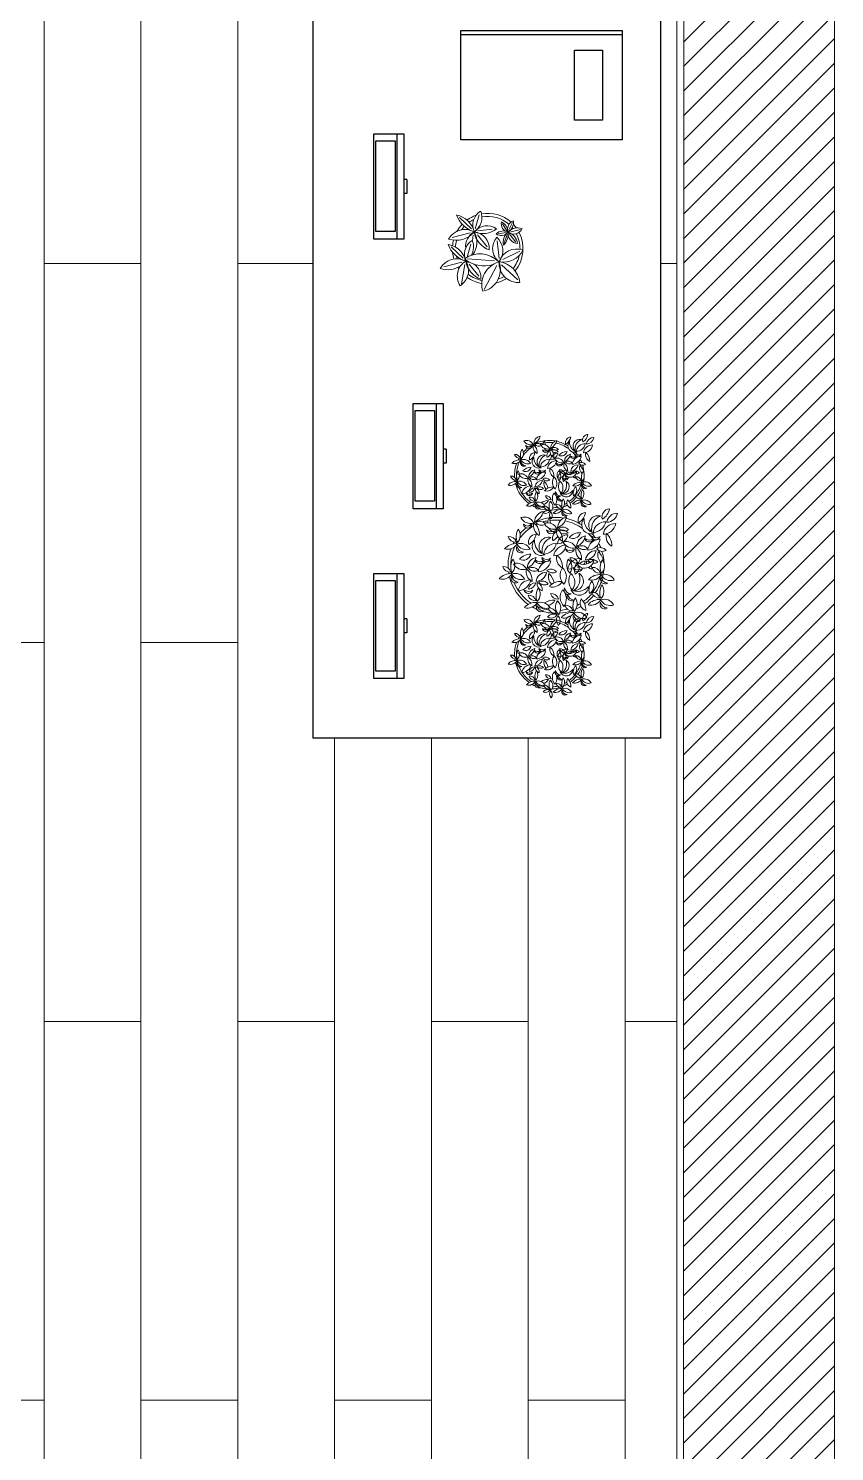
# Model space of a CAD drawing. Header units: centimetres. Extents: x 1723 to 3296, y 1174 to 2216.
# Drawn here: x 1968 to 2082.9, y 1282.7 to 1485.5 of the extents above; entities that cross this region are included whole.
import ezdxf

# ---------------------------------------------------------------- set-up
doc = ezdxf.new("R2010")
doc.units = ezdxf.units.CM
doc.linetypes.add('TRATTOPUNTO2', pattern=[12.7, 6.35, -3.175, 0, -3.175])
doc.layers.get('0').update_dxf_attribs({"lineweight": 18})
for name, color, linetype in [('arredo', 253, 'Continuous'), ('campitura', 9, 'Continuous'), ('DETTAGLI', 80, 'Continuous')]:
    doc.layers.add(name, color=color, linetype=linetype)
doc.layers.add('muro sezione', color=10, linetype='Continuous', lineweight=18)
doc.layers.add('Pavimento', color=60, linetype='Continuous', lineweight=18)

msp = doc.modelspace()

# ---------------------------------------------------------------- hatches: boundary and pattern name
at = {"layer": 'campitura', "linetype": 'TRATTOPUNTO2'}
h = msp.add_hatch(dxfattribs=at)
h.set_pattern_fill('ANSI31', color=256, scale=0.78)
h.paths.add_polyline_path([(1763.27, 1614), (1860.39, 1614), (1860.39, 1623.56), (1752.81, 1623.56), (1722.81, 1623.56), (1722.81, 1614), (1752.81, 1614), (1752.81, 1358.43), (1790.75, 1358.43), (1790.75, 1367.33), (1790.75, 1367.9), (1763.27, 1367.9)])
h.paths.add_polyline_path([(2082.93, 1644.78), (2061.4, 1644.78), (2061.4, 1623.56), (1945.07, 1623.56), (1945.07, 1614), (2061.43, 1614), (2061.4, 1219.76), (1957.86, 1219.76), (1957.86, 1283.38), (1874.96, 1283.42), (1874.97, 1367.9), (1865.5, 1367.87), (1865.5, 1358.43), (1865.5, 1358.43), (1865.46, 1283.43), (1860.46, 1283.43), (1860.46, 1273.91), (1865.45, 1273.91), (1948.4, 1273.91), (1948.4, 1210.3), (2061.4, 1210.3), (2061.4, 1210.3), (2061.4, 1180.3), (2082.93, 1180.3), (2082.93, 1210.3)])

# ---------------------------------------------------------------- linework, layer by layer
msp.add_line((2060.45, 1589.28), (2060.45, 1220.74))
at = {"layer": 'arredo'}
msp.add_lwpolyline([(2008.6, 1491.83), (2058.1, 1491.83), (2058.1, 1384.33), (2008.6, 1384.33), (2008.6, 1491.83)], dxfattribs=at)
at = {"layer": 'DETTAGLI'}
for p, q in [((2029.68, 1484.61), (2052.68, 1484.61)), ((2020.6, 1455.47), (2020.6, 1470.47)), ((2021.96, 1463.97), (2021.55, 1463.97)), ((2021.96, 1463.97), (2021.96, 1461.97)), ((2021.96, 1461.97), (2021.55, 1461.97)), ((2026.22, 1417.05), (2026.22, 1432.05)), ((2027.58, 1425.55), (2027.17, 1425.55)), ((2027.58, 1425.55), (2027.58, 1423.55)), ((2027.58, 1423.55), (2027.17, 1423.55)), ((2020.6, 1392.84), (2020.6, 1407.84)), ((2021.96, 1401.34), (2021.55, 1401.34)), ((2021.96, 1401.34), (2021.96, 1399.34)), ((2021.96, 1399.34), (2021.55, 1399.34))]:
    msp.add_line(p, q, dxfattribs=at)
for points in [[(2029.68, 1469.61), (2029.68, 1485.18), (2052.68, 1485.18)], [(2052.68, 1485.18), (2052.68, 1469.61), (2029.68, 1469.61)], [(2045.87, 1482.39), (2049.87, 1482.39), (2049.87, 1472.39), (2045.87, 1472.39), (2045.87, 1482.39)], [(2021.55, 1455.47), (2017.26, 1455.47), (2017.26, 1470.47), (2021.55, 1470.47), (2021.55, 1455.47)], [(2017.56, 1469.48), (2020.31, 1469.48), (2020.31, 1456.54), (2017.56, 1456.54), (2017.56, 1469.48)], [(2027.17, 1417.05), (2022.88, 1417.05), (2022.88, 1432.05), (2027.17, 1432.05), (2027.17, 1417.05)], [(2023.18, 1431.06), (2025.93, 1431.06), (2025.93, 1418.11), (2023.18, 1418.11), (2023.18, 1431.06)], [(2021.55, 1392.84), (2017.26, 1392.84), (2017.26, 1407.84), (2021.55, 1407.84), (2021.55, 1392.84)], [(2017.56, 1406.84), (2020.31, 1406.84), (2020.31, 1393.9), (2017.56, 1393.9), (2017.56, 1406.84)]]:
    msp.add_lwpolyline(points, dxfattribs=at)
at = {"layer": 'muro sezione'}
for points in [[(2082.93, 1644.78), (2061.4, 1644.78), (2061.4, 1623.56), (1945.07, 1623.56), (1945.07, 1614), (2061.43, 1614), (2061.4, 1219.76), (1957.86, 1219.76), (1957.86, 1283.38), (1874.96, 1283.42), (1874.97, 1367.9), (1865.5, 1367.87), (1865.46, 1283.43)], [(2082.93, 1210.3), (2082.93, 1644.78)]]:
    msp.add_lwpolyline(points, dxfattribs=at)
at = {"layer": 'Pavimento', "linetype": 'ByBlock'}
for p, q in [((2031.17, 1456.93), (2029.46, 1458.54)), ((2031.72, 1456.94), (2032.3, 1458.93)), ((2031, 1456.38), (2028.45, 1455.69)), ((2031.44, 1456.05), (2031.31, 1455.26)), ((2032.06, 1456.07), (2033.43, 1454.37)), ((2032.11, 1456.64), (2034.15, 1456.89)), ((2036.13, 1456.4), (2035, 1456.23)), ((2036.2, 1456.66), (2035.61, 1457.63)), ((2036.26, 1456.12), (2035.84, 1454.9)), ((2036.49, 1456.77), (2037.03, 1457.84)), ((2036.58, 1456.16), (2037.5, 1455.04)), ((2036.64, 1456.46), (2038.15, 1456.85)), ((2029.98, 1452.75), (2028.27, 1454.36)), ((2030.57, 1452.91), (2031.11, 1454.75)), ((2034.86, 1455.23), (2035.12, 1452.72)), ((2029.81, 1452.2), (2027.26, 1451.51)), ((2030.64, 1452.67), (2034.48, 1452.37)), ((2038.09, 1453.76), (2035.66, 1452.54)), ((2030.25, 1451.86), (2029.76, 1449.08)), ((2030.87, 1451.88), (2032.24, 1450.19)), ((2033.01, 1448.3), (2034.82, 1451.7)), ((2037.77, 1449.65), (2035.45, 1451.8))]:
    msp.add_line(p, q, dxfattribs=at)
at = {"layer": 'Pavimento'}
for p, q in [((1970.27, 1236), (1970.27, 1290)), ((1997.87, 1290), (1997.87, 1273.53)), ((2025.47, 1290), (2025.47, 1273.53)), ((2053.07, 1290), (2053.07, 1273.53))]:
    msp.add_line(p, q, dxfattribs=at)
for points in [[(1970.27, 1452), (1984.07, 1452), (1984.07, 1507.76)], [(1956.47, 1398), (1970.27, 1398), (1970.27, 1505.29)], [(1984.07, 1398), (1997.87, 1398), (1997.87, 1504.81)], [(1970.27, 1344), (1984.07, 1344), (1984.07, 1452), (1970.27, 1452)], [(1997.87, 1452), (2008.6, 1452)], [(2008.6, 1452), (1997.87, 1452)], [(2058.1, 1452), (2060.45, 1452)], [(2060.45, 1452), (2058.1, 1452)], [(1956.47, 1290), (1970.27, 1290), (1970.27, 1398), (1956.47, 1398)], [(1984.07, 1290), (1997.87, 1290), (1997.87, 1398), (1984.07, 1398)], [(1997.87, 1344), (2011.67, 1344), (2011.67, 1384.33)], [(2011.67, 1290), (2025.47, 1290), (2025.47, 1384.33)], [(2025.47, 1344), (2039.27, 1344), (2039.27, 1384.33)], [(2039.27, 1290), (2053.07, 1290), (2053.07, 1384.33)], [(1984.07, 1273.53), (1984.07, 1344), (1970.27, 1344)], [(2011.67, 1273.53), (2011.67, 1344), (1997.87, 1344)], [(2039.27, 1273.53), (2039.27, 1344), (2025.47, 1344)], [(2053.07, 1344), (2060.45, 1344)], [(2060.45, 1344), (2053.07, 1344)]]:
    msp.add_lwpolyline(points, dxfattribs=at)
at = {"layer": 'Pavimento', "linetype": 'ByBlock'}
for centre, radius, start, end in [((2028.42, 1455.68), 3.28, 14.941, 78.8355), ((2032.61, 1460.14), 3.76, 199.1579, 254.5483), ((2033.5, 1454.11), 5.03, 109.3547, 125.9995), ((2033.5, 1454.11), 4.6, 115.6062, 125.0739), ((2033.69, 1457.48), 2.31, 121.256, 203.9088), ((2030.2, 1458.54), 2.47, 304.7099, 21.6743), ((2033.5, 1454.11), 5.03, 48.6115, 100.2087), ((2033.5, 1454.11), 4.6, 48.7726, 100.4983), ((2037.63, 1456.84), 1.32, 109.4915, 198.4589), ((2035.34, 1457.95), 1.85, 304.3881, 4.221), ((2030.29, 1454.08), 2.75, 61.7503, 149.5348), ((2029.01, 1458.62), 3.33, 250.8915, 319.9005), ((2033.5, 1454.11), 5.03, 136.5106, 150.7133), ((2033.5, 1454.11), 4.6, 136.534, 144.6631), ((2032.82, 1454.38), 2.47, 120.6452, 184.8599), ((2028.91, 1455.03), 3.04, 323.7337, 28.7027), ((2034.88, 1457.08), 3.37, 189.9352, 249.7681), ((2031.33, 1454.13), 2.4, 355.0386, 84.006), ((2032.79, 1459.44), 3.19, 248.3745, 307.9916), ((2033.42, 1455.08), 2.28, 54.0564, 141.9353), ((2035.68, 1455.27), 1.36, 59.1628, 136.1272), ((2035.41, 1457.26), 1.27, 235.7089, 318.3617), ((2036.68, 1457.67), 1.25, 168.5093, 256.3882), ((2034.64, 1456.36), 1.76, 2.8274, 62.4445), ((2037.52, 1455.03), 1.81, 129.3939, 193.2884), ((2034.33, 1456.11), 2.07, 313.6108, 9.0012), ((2037.89, 1456.33), 1.51, 176.2032, 263.9877), ((2037.73, 1455.42), 1.67, 66.369, 143.1556), ((2037.17, 1457.54), 1.36, 235.2194, 334.7542), ((2035.91, 1454.66), 1.83, 5.3444, 74.3534), ((2033.5, 1454.11), 4.6, 38.4734, 40.6072), ((2033.5, 1454.11), 5.03, 36.2583, 43.4065), ((2033.5, 1454.11), 5.03, 320.8678, 27.4577), ((2033.5, 1454.11), 4.6, 359.3019, 27.5264), ((2027.23, 1451.5), 3.28, 21.9123, 78.8355), ((2031.41, 1455.95), 3.76, 199.1579, 254.5483), ((2033.5, 1454.11), 5.03, 166.1915, 175.2414), ((2033.5, 1454.11), 4.6, 165.1624, 177.4255), ((2032.5, 1453.3), 2.31, 121.256, 194.5287), ((2029.01, 1454.36), 2.47, 331.1702, 21.6743), ((2036.64, 1454.13), 2.44, 139.2212, 231.7942), ((2033.07, 1453.82), 2.57, 322.2558, 48.0353), ((2037.67, 1451.4), 2.66, 71.675, 161.4267), ((2035.76, 1455.23), 3.04, 258.3442, 334.7575), ((2029.1, 1449.9), 2.75, 61.7503, 149.5348), ((2033.5, 1454.11), 5.03, 186.1221, 197.3067), ((2033.5, 1454.11), 4.6, 193.391, 198.615), ((2031.63, 1450.2), 2.47, 120.6452, 213.8243), ((2028.25, 1450.97), 2.52, 301.7921, 32.1813), ((2032.38, 1449.61), 3.76, 43.8495, 125.6071), ((2032.96, 1455.93), 4.28, 229.6917, 287.9093), ((2032.5, 1453.3), 2.31, 198.2172, 203.9088), ((2027.23, 1451.5), 3.28, 14.941, 18.6262), ((2033.69, 1452.9), 3.37, 189.9352, 249.7681), ((2030.14, 1449.95), 2.4, 75.1194, 84.006), ((2029.01, 1454.36), 2.47, 304.7099, 307.9079), ((2031.6, 1455.26), 3.19, 248.3745, 259.4761), ((2032.23, 1450.9), 2.28, 138.3925, 141.9353), ((2030.14, 1449.95), 2.4, 355.0386, 54.3154), ((2035.96, 1449.02), 3.3, 106.2574, 197.4756), ((2032.15, 1451.11), 3.15, 282.106, 20.1749), ((2035.96, 1449.02), 3.3, 105.4046, 106.2574), ((2032.96, 1455.93), 4.28, 299.0226, 299.1053), ((2037.87, 1452.04), 2.76, 177.0501, 274.6535), ((2034.68, 1448.82), 3.45, 7.9837, 82.0826), ((2033.5, 1454.11), 4.6, 321.7508, 348.3677), ((2027.82, 1454.44), 3.33, 250.8915, 302.8274), ((2033.5, 1454.11), 5.03, 212.2432, 215.0428), ((2033.5, 1454.11), 5.03, 234.5315, 260.1916), ((2033.5, 1454.11), 4.6, 232.719, 259.9119), ((2033.5, 1454.11), 4.6, 289.0445, 300.8243), ((2033.5, 1454.11), 5.03, 283.4928, 302.3252)]:
    msp.add_arc(centre, radius, start, end, dxfattribs=at)
at = {"layer": 'Pavimento'}
for centre, radius, start, end in [((2047.84, 1426.82), 0.82, 93.7726, 197.661), ((2046.29, 1427.87), 1.51, 300.4703, 350.9633), ((2039.67, 1424.74), 1.51, 147.665, 203.2211), ((2037.45, 1424.92), 1.13, 316.9942, 33.892), ((2042.28, 1421.81), 4.68, 119.8215, 142.9162), ((2042.28, 1421.81), 4.96, 128.426, 138.4776), ((2038.99, 1425.72), 1.07, 24.496, 108.2354), ((2039.66, 1427.26), 1.13, 207.2891, 285.4423), ((2039.39, 1426.59), 0.725, 227.696, 306.4776), ((2039.37, 1426.13), 0.473, 190.4145, 343.7591), ((2042.28, 1421.81), 4.96, 98.1547, 125.1761), ((2041.09, 1425.9), 1.13, 164.8383, 241.7361), ((2039.04, 1425.02), 1.51, 355.5092, 51.0653), ((2041.19, 1426.26), 1.13, 101.4214, 178.3192), ((2039.49, 1427.69), 1.51, 292.0923, 347.6484), ((2040.59, 1425.6), 0.75, 38.2878, 122.0271), ((2040.79, 1426.76), 0.794, 221.0808, 299.2341), ((2042.28, 1421.81), 4.68, 114.0748, 116.4615), ((2042.28, 1421.81), 4.68, 100.4991, 107.1331), ((2041.38, 1425.13), 1.07, 24.496, 105.8483), ((2042.06, 1426.67), 1.13, 213.8566, 285.4423), ((2042.34, 1426.15), 0.946, 137.8545, 177.0278), ((2042.34, 1426.15), 0.946, 211.2032, 270.7513), ((2043.08, 1426.66), 1.45, 175.136, 201.0212), ((2042.28, 1421.81), 4.96, 80.3759, 97.5223), ((2042.28, 1421.81), 4.68, 83.928, 97.7824), ((2043.08, 1426.66), 1.45, 230.8702, 239.7108), ((2043.48, 1425.31), 1.13, 164.8383, 241.7361), ((2041.43, 1424.43), 1.51, 355.5092, 51.0653), ((2043.58, 1425.66), 1.13, 101.4214, 178.3192), ((2041.88, 1427.1), 1.51, 292.0923, 347.6484), ((2042.98, 1425.01), 0.75, 38.2878, 122.0271), ((2043.18, 1426.17), 0.794, 221.0808, 299.2341), ((2042.28, 1421.81), 4.68, 54.1701, 78.4643), ((2042.28, 1421.81), 4.96, 57.6648, 77.8545), ((2045.38, 1426.44), 0.82, 93.7726, 197.661), ((2043.83, 1427.5), 1.51, 300.4703, 350.9633), ((2045.88, 1426.01), 0.946, 137.8545, 291.1991), ((2046.62, 1426.52), 1.45, 175.136, 253.9177), ((2046.6, 1425.99), 0.946, 74.4566, 227.8011), ((2047.39, 1425.55), 1.45, 111.738, 190.5197), ((2047.39, 1425.03), 1.29, 88.8253, 172.5646), ((2046.07, 1426.56), 1.36, 271.6183, 349.7716), ((2048.42, 1424.85), 1.29, 88.8253, 172.5646), ((2047.11, 1426.37), 1.36, 271.6183, 349.7716), ((2047.5, 1427.39), 1.13, 271.6183, 349.7716), ((2048.6, 1426.12), 1.07, 88.8253, 172.5646), ((2038.11, 1422.53), 1.51, 84.2481, 139.8042), ((2037.27, 1424.6), 1.13, 253.5773, 330.4751), ((2037.42, 1424.03), 0.75, 13.2863, 97.0256), ((2038.09, 1425), 0.794, 196.0793, 274.2326), ((2042.28, 1421.81), 4.96, 159.8024, 183.3579), ((2042.28, 1421.81), 4.68, 155.5927, 198.2961), ((2042.28, 1421.81), 4.96, 150.9678, 153.4713), ((2042.28, 1421.81), 4.96, 146.127, 148.3209), ((2042.28, 1421.81), 4.68, 149.2847, 151.4817), ((2038.66, 1423.56), 0.473, 151.5543, 304.8989), ((2038.96, 1423.89), 0.725, 188.8358, 267.6174), ((2038.64, 1422.99), 1.07, 27.078, 110.8174), ((2039.24, 1424.56), 1.13, 209.8711, 288.0243), ((2040.26, 1424.21), 0.82, 93.7726, 197.661), ((2038.71, 1425.26), 1.51, 300.4703, 350.9633), ((2040.77, 1423.77), 0.946, 137.8545, 291.1991), ((2041.51, 1424.29), 1.45, 175.136, 253.9177), ((2041.49, 1423.76), 0.946, 74.4566, 227.8011), ((2042.28, 1423.32), 1.45, 111.738, 190.5197), ((2042.27, 1422.8), 1.29, 88.8253, 172.5646), ((2040.96, 1424.33), 1.36, 271.6183, 349.7716), ((2041.79, 1425.99), 0.725, 227.696, 306.4776), ((2041.76, 1425.54), 0.473, 190.4145, 343.7591), ((2042.73, 1424.58), 0.82, 93.7726, 197.661), ((2041.18, 1425.64), 1.51, 300.4703, 327.2848), ((2042, 1424.14), 1.36, 271.6183, 349.7716), ((2043.31, 1422.61), 1.29, 88.8253, 172.5646), ((2043.49, 1423.89), 1.07, 88.8253, 172.5646), ((2042.39, 1425.16), 1.13, 271.6183, 349.7716), ((2042.94, 1424.69), 0.75, 38.2878, 114.9319), ((2041.18, 1425.64), 1.51, 347.6055, 350.9633), ((2043.14, 1425.85), 0.794, 242.3812, 299.2341), ((2043.35, 1423.19), 1.07, 24.496, 108.2354), ((2044.02, 1424.73), 1.13, 207.2891, 285.4423), ((2043.75, 1424.06), 0.725, 227.696, 306.4776), ((2043.73, 1423.61), 0.473, 190.4145, 343.7591), ((2044.01, 1425.39), 0.82, 241.7886, 345.677), ((2044.76, 1423.67), 1.51, 88.4863, 138.9793), ((2045.45, 1423.37), 1.13, 164.8383, 241.7361), ((2043.4, 1422.49), 1.51, 355.5092, 51.0653), ((2045.55, 1423.73), 1.13, 101.4214, 178.3192), ((2043.84, 1425.16), 1.51, 292.0923, 347.6484), ((2044.95, 1423.07), 0.75, 38.2878, 122.0271), ((2045.15, 1424.23), 0.794, 221.0808, 299.2341), ((2045.71, 1425.14), 0.725, 227.696, 306.4776), ((2045.69, 1424.69), 0.473, 190.4145, 343.7591), ((2046.81, 1423.22), 1.29, 88.8253, 172.5646), ((2045.5, 1424.74), 1.36, 271.6183, 349.7716), ((2042.28, 1421.81), 4.96, 46.3639, 48.2771), ((2042.28, 1421.81), 4.68, 32.9104, 44.6188), ((2046.39, 1425.38), 0.725, 227.696, 306.4776), ((2046.37, 1424.93), 0.473, 190.4145, 343.7591), ((2042.28, 1421.81), 4.96, 34.9956, 41.124), ((2046.85, 1422.89), 0.75, 38.2878, 122.0271), ((2047.06, 1424.05), 0.794, 221.0808, 299.2341), ((2042.28, 1421.81), 4.96, 32.2729, 32.3511), ((2042.28, 1421.81), 4.68, 22.4457, 25.5294), ((2042.28, 1421.81), 4.96, 21.642, 27.2617), ((2048.58, 1424.78), 1.13, 164.8383, 241.7361), ((2046.53, 1423.9), 1.51, 355.5092, 51.0653), ((2036.86, 1420.94), 0.75, 13.2863, 97.0256), ((2037.53, 1421.9), 0.794, 196.0793, 274.2326), ((2039.12, 1421.65), 1.51, 147.665, 203.2211), ((2036.89, 1421.83), 1.13, 316.9942, 33.892), ((2038.24, 1420.96), 1.07, 24.496, 108.2354), ((2038.91, 1422.5), 1.13, 207.2891, 285.4423), ((2038.89, 1423.15), 0.82, 241.7886, 345.677), ((2039.65, 1421.44), 1.51, 88.4863, 138.9793), ((2040.44, 1421.5), 1.13, 101.4214, 178.3192), ((2038.73, 1422.93), 1.51, 292.0923, 347.6484), ((2039.83, 1420.84), 0.75, 38.2878, 122.0271), ((2040.03, 1422), 0.794, 221.0808, 299.2341), ((2040.6, 1422.91), 0.725, 227.696, 306.4776), ((2040.58, 1422.46), 0.473, 190.4145, 343.7591), ((2041.7, 1420.98), 1.29, 88.8253, 172.5646), ((2040.39, 1422.51), 1.36, 271.6183, 349.7716), ((2041.28, 1423.14), 0.725, 227.696, 306.4776), ((2041.26, 1422.69), 0.473, 190.4145, 343.7591), ((2043.47, 1422.55), 1.13, 164.8383, 241.7361), ((2041.42, 1421.67), 1.51, 355.5092, 51.0653), ((2044.08, 1420.8), 1.36, 145.5418, 223.6951), ((2042.07, 1420.63), 1.29, 322.7488, 46.4881), ((2044.51, 1421.8), 1.13, 145.5418, 223.6951), ((2044.76, 1421.25), 1.29, 88.8253, 172.5646), ((2043.45, 1422.78), 1.36, 271.6183, 319.9314), ((2042.84, 1421.67), 1.07, 322.7488, 46.4881), ((2043.79, 1421.85), 0.75, 13.2863, 97.0256), ((2044.47, 1422.81), 0.794, 196.0793, 266.185), ((2044.57, 1422.06), 0.725, 227.696, 306.4776), ((2044.55, 1421.61), 0.473, 190.4145, 343.7591), ((2045.71, 1421.29), 1.51, 144.3501, 194.8431), ((2043.87, 1421.63), 0.82, 297.6524, 5.5334), ((2045.08, 1423.36), 1.45, 241.3957, 320.1774), ((2045.25, 1422.47), 0.946, 204.1143, 357.4589), ((2043.87, 1421.63), 0.82, 25.5321, 41.5408), ((2044.47, 1422.81), 0.794, 273.1911, 274.2326), ((2045.29, 1421.5), 0.75, 157.7048, 172.5646), ((2044.52, 1422.39), 0.794, 271.6183, 289.5471), ((2043.45, 1422.78), 1.36, 325.1334, 349.7716), ((2045.29, 1421.5), 0.75, 88.8253, 142.3684), ((2044.52, 1422.39), 0.794, 322.5906, 349.7716), ((2046.39, 1422.25), 1.07, 88.8253, 172.5646), ((2045.29, 1423.52), 1.13, 271.6183, 349.7716), ((2046.17, 1422.13), 0.75, 169.0501, 193.535), ((2045.17, 1421.52), 0.794, 43.1954, 69.9964), ((2045.99, 1421.67), 0.75, 38.2878, 122.0271), ((2046.2, 1422.82), 0.794, 221.0808, 242.9244), ((2046.17, 1422.13), 0.75, 224.0804, 252.7894), ((2045.17, 1421.52), 0.794, 351.8431, 20.0362), ((2046.11, 1420.85), 0.75, 13.2863, 97.0256), ((2046.78, 1421.81), 0.794, 196.0793, 274.2326), ((2046.2, 1422.82), 0.794, 262.316, 299.2341), ((2047.73, 1422.89), 1.13, 164.8383, 226.798), ((2045.69, 1422.01), 1.51, 5.3144, 51.0653), ((2042.28, 1421.81), 4.68, 15.178, 18.9709), ((2048.36, 1421.56), 1.51, 147.665, 203.2211), ((2042.28, 1421.81), 4.68, 3.1025, 3.7541), ((2046.14, 1421.73), 1.13, 316.9942, 33.892), ((2042.28, 1421.81), 4.96, 2.5476, 16.9237), ((2037.55, 1419.44), 1.51, 84.2481, 139.8042), ((2036.72, 1421.5), 1.13, 253.5773, 330.4751), ((2042.28, 1421.81), 4.96, 187.9634, 190.0735), ((2042.28, 1421.81), 4.96, 193.552, 234.519), ((2038.1, 1420.46), 0.473, 151.5543, 304.8989), ((2038.4, 1420.8), 0.725, 188.8358, 267.6174), ((2038.08, 1419.9), 1.07, 27.078, 110.8174), ((2038.69, 1421.47), 1.13, 209.8711, 288.0243), ((2042.28, 1421.81), 4.68, 202.6517, 236.5127), ((2039.65, 1419.02), 1.29, 88.8253, 172.5646), ((2038.34, 1420.54), 1.36, 271.6183, 349.7716), ((2040.34, 1421.14), 1.13, 164.8383, 241.7361), ((2038.29, 1420.26), 1.51, 355.5092, 51.0653), ((2040.18, 1419.27), 0.75, 88.8253, 172.5646), ((2039.41, 1420.16), 0.794, 271.6183, 349.7716), ((2041.28, 1420.01), 1.07, 88.8253, 172.5646), ((2040.18, 1421.29), 1.13, 271.6183, 349.7716), ((2041.73, 1418.68), 1.51, 147.665, 203.2211), ((2041.06, 1419.89), 0.75, 169.0501, 252.7894), ((2040.05, 1419.29), 0.794, 351.8431, 69.9964), ((2039.51, 1418.86), 1.13, 316.9942, 33.892), ((2040.88, 1419.43), 0.75, 38.2878, 122.0271), ((2041.08, 1420.59), 0.794, 221.0808, 299.2341), ((2041.74, 1420.66), 0.75, 38.2878, 122.0271), ((2041.94, 1421.81), 0.794, 221.0808, 299.2341), ((2042.62, 1420.66), 1.13, 164.8383, 226.0474), ((2040.57, 1419.78), 1.51, 8.0927, 51.0653), ((2042.75, 1418.64), 1.51, 84.2481, 139.8042), ((2041.91, 1420.7), 1.13, 253.5773, 330.4751), ((2043.58, 1419.25), 0.473, 151.5543, 304.8989), ((2043.88, 1419.59), 0.725, 188.8358, 267.6174), ((2044.94, 1420.2), 1.36, 145.5418, 223.6951), ((2042.94, 1420.04), 1.29, 322.7488, 46.4881), ((2044.52, 1420.56), 1.45, 241.3957, 320.1774), ((2044.69, 1419.67), 0.946, 204.1143, 357.4589), ((2043.3, 1420.41), 1.45, 304.7937, 23.5754), ((2044.17, 1420.17), 0.946, 267.5123, 60.8568), ((2046.8, 1419.35), 1.51, 84.2481, 139.8042), ((2045.96, 1421.41), 1.13, 253.5773, 330.4751), ((2047.2, 1419.29), 1.51, 144.3501, 194.8431), ((2045.36, 1419.63), 0.82, 297.6524, 41.5408), ((2042.28, 1421.81), 4.68, 323.3262, 345.957), ((2042.28, 1421.81), 4.96, 324.8797, 355.1687), ((2048.31, 1418.98), 1.51, 147.665, 203.2211), ((2042.28, 1421.81), 4.68, 348.2573, 351.4612), ((2047.35, 1420.37), 0.473, 151.5543, 304.8989), ((2046.08, 1419.15), 1.13, 316.9942, 33.892), ((2047.65, 1420.71), 0.725, 188.8358, 267.6174), ((2047.33, 1419.81), 1.07, 27.078, 110.8174), ((2047.93, 1421.37), 1.13, 209.8711, 288.0243), ((2039.46, 1419.83), 0.725, 227.696, 306.4776), ((2039.43, 1419.38), 0.473, 190.4145, 343.7591), ((2040.17, 1416.47), 1.51, 84.2481, 139.8042), ((2039.33, 1418.53), 1.13, 253.5773, 330.4751), ((2039.48, 1417.97), 0.75, 13.2863, 97.0256), ((2040.15, 1418.93), 0.794, 196.0793, 274.2326), ((2042.28, 1421.81), 4.96, 240.2304, 246.4441), ((2042.28, 1421.81), 4.68, 241.9521, 244.3563), ((2040.72, 1417.49), 0.473, 151.5543, 304.8989), ((2041.02, 1417.83), 0.725, 188.8358, 267.6174), ((2040.7, 1416.93), 1.07, 27.078, 110.8174), ((2041.3, 1418.5), 1.13, 209.8711, 288.0243), ((2042.28, 1421.81), 4.68, 245.6266, 261.2882), ((2042.02, 1416.69), 1.51, 84.2481, 126.35), ((2041.18, 1418.76), 1.13, 285.1135, 330.4751), ((2041.81, 1418.14), 0.75, 13.2863, 97.0256), ((2042.48, 1419.11), 0.794, 196.0793, 274.2326), ((2043.36, 1417.49), 1.13, 145.5418, 223.6951), ((2041.69, 1417.36), 1.07, 322.7488, 46.4881), ((2044.07, 1418.51), 1.36, 145.5418, 223.6951), ((2042.07, 1418.34), 1.29, 322.7488, 46.4881), ((2043.29, 1416.93), 0.75, 13.2863, 97.0256), ((2043.96, 1417.89), 0.794, 196.0793, 274.2326), ((2043.9, 1418.6), 0.473, 151.5543, 304.8989), ((2044.2, 1418.94), 0.725, 188.8358, 267.6174), ((2042.28, 1421.81), 4.68, 289.8501, 292.0843), ((2045.55, 1417.64), 1.51, 147.665, 203.2211), ((2043.33, 1417.82), 1.13, 316.9942, 33.892), ((2042.28, 1421.81), 4.96, 294.4662, 301.1227), ((2042.07, 1422.19), 5.12, 297.6782, 301.8181), ((2045.59, 1417.91), 0.82, 149.6364, 253.5248), ((2043.84, 1417.22), 1.51, 356.3341, 46.8271), ((2042.07, 1422.19), 5.12, 306.2826, 320.0756), ((2042.28, 1421.81), 4.96, 306.5302, 321.0463), ((2046.74, 1416.76), 1.51, 84.2481, 139.8042), ((2045.91, 1418.83), 1.13, 253.5773, 330.4751), ((2046.05, 1418.26), 0.75, 13.2863, 97.0256), ((2046.72, 1419.23), 0.794, 196.0793, 274.2326), ((2047.29, 1417.79), 0.473, 151.5543, 304.8989), ((2047.59, 1418.12), 0.725, 188.8358, 267.6174), ((2047.27, 1417.23), 1.07, 27.078, 110.8174), ((2047.88, 1418.79), 1.13, 209.8711, 288.0243), ((2038.7, 1414.38), 1.48, 24.496, 108.2354), ((2039.62, 1416.5), 1.57, 207.2891, 285.4423), ((2043.24, 1408.98), 6.84, 98.1547, 125.1761), ((2041.73, 1415.12), 1.57, 101.4214, 178.3192), ((2039.38, 1417.1), 2.09, 292.0923, 347.6484), ((2042.28, 1421.81), 4.96, 253.7684, 271.5947), ((2042.05, 1415.98), 0.794, 65.317, 143.4703), ((2041.75, 1417.12), 0.75, 242.524, 326.2633), ((2041.56, 1416.67), 0.75, 13.2863, 97.0256), ((2042.23, 1417.63), 0.794, 196.0793, 274.2326), ((2043.32, 1414.97), 1.31, 137.8545, 177.0278), ((2042.28, 1421.81), 4.68, 268.3421, 270.0303), ((2043.11, 1416.15), 0.794, 145.5418, 223.6951), ((2044.34, 1415.68), 2, 175.136, 201.0212), ((2043.24, 1408.98), 6.84, 80.3759, 97.5223), ((2043.24, 1408.98), 6.46, 83.928, 97.7824), ((2041.94, 1416.05), 0.75, 322.7488, 46.4881), ((2042.28, 1421.81), 4.96, 274.1374, 288.441), ((2042.28, 1421.81), 4.68, 275.5931, 284.5855), ((2043.15, 1417.5), 1.13, 253.5773, 330.4751), ((2043.98, 1415.43), 1.51, 84.2481, 139.8042), ((2045.03, 1414.3), 1.57, 101.4214, 178.3192), ((2042.68, 1416.28), 2.09, 292.0923, 347.6484), ((2042.28, 1421.81), 4.96, 290.3527, 291.4996), ((2044.53, 1416.45), 0.473, 151.5543, 304.8989), ((2044.83, 1416.79), 0.725, 188.8358, 267.6174), ((2044.51, 1415.89), 1.07, 27.078, 110.8174), ((2045.12, 1417.46), 1.13, 209.8711, 288.0243), ((2043.24, 1408.98), 6.84, 57.6648, 77.8545), ((2047.51, 1415.37), 1.13, 93.7726, 197.661), ((2045.37, 1416.83), 2.09, 300.4703, 350.9633), ((2048.2, 1414.77), 1.31, 137.8545, 291.1991), ((2049.23, 1415.48), 2, 175.136, 253.9177), ((2049.2, 1414.75), 1.31, 74.4566, 227.8011), ((2050.29, 1414.15), 2, 111.738, 190.5197), ((2050.91, 1415.89), 1.13, 93.7726, 197.661), ((2048.77, 1417.35), 2.09, 300.4703, 350.9633), ((2050.44, 1416.69), 1.57, 271.6183, 349.7716), ((2051.95, 1414.93), 1.48, 88.8253, 172.5646), ((2039.64, 1413.03), 2.09, 147.665, 203.2211), ((2036.57, 1413.28), 1.57, 316.9942, 33.892), ((2043.24, 1408.98), 6.46, 119.8215, 142.9162), ((2043.24, 1408.98), 6.84, 128.426, 138.4776), ((2039.25, 1415.57), 1, 227.696, 306.4776), ((2039.22, 1414.95), 0.653, 190.4145, 343.7591), ((2040.45, 1412.29), 1.13, 93.7726, 197.661), ((2038.32, 1413.75), 2.09, 300.4703, 350.9633), ((2041.59, 1414.63), 1.57, 164.8383, 241.7361), ((2038.77, 1413.41), 2.09, 355.5092, 51.0653), ((2040.9, 1414.22), 1.04, 38.2878, 122.0271), ((2041.18, 1415.81), 1.1, 221.0808, 299.2341), ((2043.24, 1408.98), 6.46, 114.0748, 116.4615), ((2043.24, 1408.98), 6.46, 100.4991, 107.1331), ((2042, 1413.56), 1.48, 24.496, 105.8483), ((2042.93, 1415.69), 1.57, 213.8566, 285.4423), ((2042.55, 1414.76), 1, 227.696, 306.4776), ((2042.52, 1414.13), 0.653, 190.4145, 343.7591), ((2043.32, 1414.97), 1.31, 211.2032, 270.7513), ((2043.86, 1412.81), 1.13, 93.7726, 197.661), ((2044.34, 1415.68), 2, 230.8702, 239.7108), ((2044.89, 1413.81), 1.57, 164.8383, 241.7361), ((2042.07, 1412.6), 2.09, 355.5092, 51.0653), ((2044.2, 1413.4), 1.04, 38.2878, 122.0271), ((2044.48, 1415), 1.1, 221.0808, 299.2341), ((2044.14, 1412.96), 1.04, 38.2878, 114.9319), ((2041.72, 1414.27), 2.09, 347.6055, 350.9633), ((2044.42, 1414.56), 1.1, 242.3812, 299.2341), ((2043.24, 1408.98), 6.46, 54.1701, 78.4643), ((2045.62, 1413.92), 1.13, 241.7886, 345.677), ((2046.66, 1411.55), 2.09, 88.4863, 138.9793), ((2043.24, 1408.98), 6.84, 46.3639, 48.2771), ((2043.24, 1408.98), 6.46, 32.9104, 44.6188), ((2043.24, 1408.98), 6.84, 34.9956, 41.124), ((2050.28, 1413.43), 1.77, 88.8253, 172.5646), ((2048.47, 1415.54), 1.88, 271.6183, 349.7716), ((2051.71, 1413.17), 1.77, 88.8253, 172.5646), ((2049.9, 1415.28), 1.88, 271.6183, 349.7716), ((2051.93, 1413.09), 1.57, 164.8383, 241.7361), ((2049.1, 1411.87), 2.09, 355.5092, 51.0653), ((2037.48, 1409.98), 2.09, 84.2481, 139.8042), ((2036.33, 1412.83), 1.57, 253.5773, 330.4751), ((2036.53, 1412.05), 1.04, 13.2863, 97.0256), ((2037.45, 1413.38), 1.1, 196.0793, 274.2326), ((2043.24, 1408.98), 6.84, 159.8024, 183.3579), ((2043.24, 1408.98), 6.46, 155.5927, 198.2961), ((2043.24, 1408.98), 6.84, 150.9678, 153.4713), ((2043.24, 1408.98), 6.84, 146.127, 148.3209), ((2043.24, 1408.98), 6.46, 149.2847, 151.4817), ((2038.24, 1411.39), 0.653, 151.5543, 304.8989), ((2038.65, 1411.86), 1, 188.8358, 267.6174), ((2038.21, 1410.62), 1.48, 27.078, 110.8174), ((2039.04, 1412.78), 1.57, 209.8711, 288.0243), ((2041.15, 1411.69), 1.31, 137.8545, 291.1991), ((2042.18, 1412.4), 2, 175.136, 253.9177), ((2042.14, 1411.67), 1.31, 74.4566, 227.8011), ((2043.24, 1411.07), 2, 111.738, 190.5197), ((2043.23, 1410.35), 1.77, 88.8253, 172.5646), ((2041.42, 1412.46), 1.88, 271.6183, 349.7716), ((2041.72, 1414.27), 2.09, 300.4703, 327.2848), ((2042.84, 1412.2), 1.88, 271.6183, 349.7716), ((2044.66, 1410.09), 1.77, 88.8253, 172.5646), ((2044.9, 1411.85), 1.48, 88.8253, 172.5646), ((2043.39, 1413.61), 1.57, 271.6183, 349.7716), ((2044.71, 1410.89), 1.48, 24.496, 108.2354), ((2045.64, 1413.01), 1.57, 207.2891, 285.4423), ((2045.27, 1412.08), 1, 227.696, 306.4776), ((2045.24, 1411.46), 0.653, 190.4145, 343.7591), ((2047.61, 1411.14), 1.57, 164.8383, 241.7361), ((2044.78, 1409.92), 2.09, 355.5092, 51.0653), ((2047.74, 1411.63), 1.57, 101.4214, 178.3192), ((2045.39, 1413.61), 2.09, 292.0923, 347.6484), ((2046.91, 1410.73), 1.04, 38.2878, 122.0271), ((2047.19, 1412.32), 1.1, 221.0808, 299.2341), ((2047.97, 1413.58), 1, 227.696, 306.4776), ((2047.94, 1412.96), 0.653, 190.4145, 343.7591), ((2049.49, 1410.92), 1.77, 88.8253, 172.5646), ((2047.68, 1413.03), 1.88, 271.6183, 349.7716), ((2048.91, 1413.9), 1, 227.696, 306.4776), ((2048.88, 1413.28), 0.653, 190.4145, 343.7591), ((2049.55, 1410.47), 1.04, 38.2878, 122.0271), ((2049.82, 1412.07), 1.1, 221.0808, 299.2341), ((2043.24, 1408.98), 6.84, 32.2729, 32.3511), ((2043.24, 1408.98), 6.46, 22.4457, 25.5294), ((2043.24, 1408.98), 6.84, 21.642, 27.2617), ((2038.87, 1408.76), 2.09, 147.665, 203.2211), ((2035.81, 1409), 1.57, 316.9942, 33.892), ((2038.56, 1410.84), 1.13, 241.7886, 345.677), ((2039.6, 1408.47), 2.09, 88.4863, 138.9793), ((2040.69, 1408.55), 1.57, 101.4214, 178.3192), ((2038.34, 1410.53), 2.09, 292.0923, 347.6484), ((2040.92, 1410.5), 1, 227.696, 306.4776), ((2040.88, 1409.88), 0.653, 190.4145, 343.7591), ((2042.44, 1407.84), 1.77, 88.8253, 172.5646), ((2040.62, 1409.95), 1.88, 271.6183, 349.7716), ((2041.86, 1410.82), 1, 227.696, 306.4776), ((2041.83, 1410.2), 0.653, 190.4145, 343.7591), ((2044.87, 1410.01), 1.57, 164.8383, 241.7361), ((2042.05, 1408.79), 2.09, 355.5092, 51.0653), ((2046.32, 1408.97), 1.57, 145.5418, 223.6951), ((2046.66, 1408.21), 1.77, 88.8253, 172.5646), ((2044.01, 1408.78), 1.48, 322.7488, 46.4881), ((2045.33, 1409.04), 1.04, 13.2863, 97.0256), ((2046.25, 1410.37), 1.1, 196.0793, 266.185), ((2047.97, 1408.27), 2.09, 144.3501, 194.8431), ((2047.1, 1411.12), 2, 241.3957, 320.1774), ((2047.33, 1409.89), 1.31, 204.1143, 357.4589), ((2045.42, 1408.73), 1.13, 25.5321, 41.5408), ((2044.85, 1410.32), 1.88, 325.1334, 349.7716), ((2047.39, 1408.55), 1.04, 88.8253, 142.3684), ((2046.33, 1409.78), 1.1, 322.5906, 349.7716), ((2048.9, 1409.59), 1.48, 88.8253, 172.5646), ((2047.39, 1411.34), 1.57, 271.6183, 349.7716), ((2048.61, 1409.42), 1.04, 169.0501, 193.535), ((2047.22, 1408.59), 1.1, 43.1954, 69.9964), ((2048.36, 1408.79), 1.04, 38.2878, 122.0271), ((2048.64, 1410.38), 1.1, 221.0808, 242.9244), ((2048.64, 1410.38), 1.1, 262.316, 299.2341), ((2050.76, 1410.47), 1.57, 164.8383, 226.798), ((2047.94, 1409.26), 2.09, 5.3144, 51.0653), ((2043.24, 1408.98), 6.46, 15.178, 18.9709), ((2051.62, 1408.63), 2.09, 147.665, 203.2211), ((2043.24, 1408.98), 6.46, 3.1025, 3.7541), ((2048.56, 1408.88), 1.57, 316.9942, 33.892), ((2043.24, 1408.98), 6.84, 2.5476, 16.9237), ((2036.71, 1405.71), 2.09, 84.2481, 139.8042), ((2035.56, 1408.56), 1.57, 253.5773, 330.4751), ((2035.76, 1407.78), 1.04, 13.2863, 97.0256), ((2036.69, 1409.11), 1.1, 196.0793, 274.2326), ((2043.24, 1408.98), 6.84, 187.9634, 190.0735), ((2043.24, 1408.98), 6.84, 193.552, 234.519), ((2037.47, 1407.12), 0.653, 151.5543, 304.8989), ((2037.89, 1407.59), 1, 188.8358, 267.6174), ((2037.44, 1406.35), 1.48, 27.078, 110.8174), ((2038.28, 1408.51), 1.57, 209.8711, 288.0243), ((2037.66, 1407.81), 1.48, 24.496, 108.2354), ((2038.58, 1409.93), 1.57, 207.2891, 285.4423), ((2040.55, 1408.06), 1.57, 164.8383, 241.7361), ((2037.73, 1406.84), 2.09, 355.5092, 51.0653), ((2039.86, 1407.65), 1.04, 38.2878, 122.0271), ((2040.14, 1409.24), 1.1, 221.0808, 299.2341), ((2041.85, 1406.51), 1.48, 88.8253, 172.5646), ((2040.34, 1408.26), 1.57, 271.6183, 349.7716), ((2042.49, 1407.39), 1.04, 38.2878, 122.0271), ((2042.77, 1408.99), 1.1, 221.0808, 299.2341), ((2043.71, 1407.39), 1.57, 164.8383, 226.0474), ((2040.88, 1406.18), 2.09, 8.0927, 51.0653), ((2045.71, 1407.58), 1.88, 145.5418, 223.6951), ((2042.94, 1407.36), 1.77, 322.7488, 46.4881), ((2044.85, 1410.32), 1.88, 271.6183, 319.9314), ((2046.91, 1406.76), 1.88, 145.5418, 223.6951), ((2044.14, 1406.54), 1.77, 322.7488, 46.4881), ((2046.4, 1409.33), 1, 227.696, 306.4776), ((2046.36, 1408.71), 0.653, 190.4145, 343.7591), ((2044.64, 1407.05), 2, 304.7937, 23.5754), ((2045.84, 1406.71), 1.31, 267.5123, 60.8568), ((2045.42, 1408.73), 1.13, 297.6524, 5.5334), ((2046.25, 1410.37), 1.1, 273.1911, 274.2326), ((2047.39, 1408.55), 1.04, 157.7048, 172.5646), ((2046.33, 1409.78), 1.1, 271.6183, 289.5471), ((2048.61, 1409.42), 1.04, 224.0804, 252.7894), ((2049.47, 1405.58), 2.09, 84.2481, 139.8042), ((2048.31, 1408.43), 1.57, 253.5773, 330.4751), ((2047.22, 1408.59), 1.1, 351.8431, 20.0362), ((2048.51, 1407.65), 1.04, 13.2863, 97.0256), ((2049.44, 1408.98), 1.1, 196.0793, 274.2326), ((2043.24, 1408.98), 6.46, 323.3262, 345.957), ((2043.24, 1408.98), 6.84, 324.8797, 355.1687), ((2043.24, 1408.98), 6.46, 348.2573, 351.4612), ((2050.22, 1406.99), 0.653, 151.5543, 304.8989), ((2050.64, 1407.46), 1, 188.8358, 267.6174), ((2050.2, 1406.22), 1.48, 27.078, 110.8174), ((2051.03, 1408.38), 1.57, 209.8711, 288.0243), ((2043.24, 1408.98), 6.46, 202.6517, 236.5127), ((2039.61, 1405.13), 1.77, 88.8253, 172.5646), ((2037.79, 1407.24), 1.88, 271.6183, 349.7716), ((2039.34, 1406.25), 1, 227.696, 306.4776), ((2039.31, 1405.63), 0.653, 190.4145, 343.7591), ((2040.33, 1405.47), 1.04, 88.8253, 172.5646), ((2039.28, 1406.7), 1.1, 271.6183, 349.7716), ((2042.48, 1404.66), 2.09, 147.665, 203.2211), ((2041.56, 1406.34), 1.04, 169.0501, 252.7894), ((2040.16, 1405.51), 1.1, 351.8431, 69.9964), ((2039.42, 1404.91), 1.57, 316.9942, 33.892), ((2041.31, 1405.7), 1.04, 38.2878, 122.0271), ((2041.59, 1407.3), 1.1, 221.0808, 299.2341), ((2043.88, 1404.6), 2.09, 84.2481, 139.8042), ((2042.73, 1407.45), 1.57, 253.5773, 330.4751), ((2045.71, 1404.43), 1.88, 145.5418, 223.6951), ((2042.94, 1404.2), 1.77, 322.7488, 46.4881), ((2045.03, 1405.45), 0.653, 151.5543, 304.8989), ((2045.45, 1405.91), 1, 188.8358, 267.6174), ((2046.33, 1407.26), 2, 241.3957, 320.1774), ((2046.56, 1406.03), 1.31, 204.1143, 357.4589), ((2050.02, 1405.5), 2.09, 144.3501, 194.8431), ((2047.48, 1405.97), 1.13, 297.6524, 41.5408), ((2051.55, 1405.07), 2.09, 147.665, 203.2211), ((2048.49, 1405.32), 1.57, 316.9942, 33.892), ((2040.32, 1401.61), 2.09, 84.2481, 139.8042), ((2039.17, 1404.46), 1.57, 253.5773, 330.4751), ((2039.37, 1403.68), 1.04, 13.2863, 97.0256), ((2040.3, 1405.01), 1.1, 196.0793, 274.2326), ((2043.24, 1408.98), 6.46, 241.9521, 244.3563), ((2041.08, 1403.02), 0.653, 151.5543, 304.8989), ((2041.5, 1403.49), 1, 188.8358, 267.6174), ((2041.06, 1402.25), 1.48, 27.078, 110.8174), ((2041.89, 1404.41), 1.57, 209.8711, 288.0243), ((2042.88, 1401.93), 2.09, 84.2481, 126.35), ((2041.72, 1404.78), 1.57, 285.1135, 330.4751), ((2042.58, 1403.92), 1.04, 13.2863, 97.0256), ((2043.51, 1405.25), 1.1, 196.0793, 274.2326), ((2044.73, 1403.03), 1.57, 145.5418, 223.6951), ((2042.42, 1402.84), 1.48, 322.7488, 46.4881), ((2044.63, 1402.25), 1.04, 13.2863, 97.0256), ((2045.56, 1403.58), 1.1, 196.0793, 274.2326), ((2045.48, 1404.56), 0.653, 151.5543, 304.8989), ((2045.89, 1405.02), 1, 188.8358, 267.6174), ((2047.74, 1403.23), 2.09, 147.665, 203.2211), ((2044.68, 1403.48), 1.57, 316.9942, 33.892), ((2042.95, 1409.51), 7.06, 297.6782, 301.8181), ((2047.8, 1403.61), 1.13, 149.6364, 253.5248), ((2045.39, 1402.66), 2.09, 356.3341, 46.8271), ((2042.95, 1409.51), 7.06, 306.2826, 320.0756), ((2043.24, 1408.98), 6.84, 306.5302, 321.0463), ((2049.39, 1402.02), 2.09, 84.2481, 139.8042), ((2048.24, 1404.87), 1.57, 253.5773, 330.4751), ((2048.44, 1404.09), 1.04, 13.2863, 97.0256), ((2049.37, 1405.42), 1.1, 196.0793, 274.2326), ((2050.15, 1403.43), 0.653, 151.5543, 304.8989), ((2050.57, 1403.9), 1, 188.8358, 267.6174), ((2050.12, 1402.66), 1.48, 27.078, 110.8174), ((2050.96, 1404.82), 1.57, 209.8711, 288.0243), ((2038.99, 1400.22), 1.07, 24.496, 108.2354), ((2039.66, 1401.76), 1.13, 207.2891, 285.4423), ((2042.28, 1396.31), 4.96, 98.1547, 125.1761), ((2043.24, 1408.98), 6.84, 240.2304, 246.4441), ((2041.19, 1400.76), 1.13, 101.4214, 178.3192), ((2039.49, 1402.19), 1.51, 292.0923, 347.6484), ((2043.24, 1408.98), 6.46, 245.6266, 261.2882), ((2043.24, 1408.98), 6.84, 253.7684, 271.5947), ((2042.34, 1400.65), 0.946, 137.8545, 177.0278), ((2043.08, 1401.17), 1.45, 175.136, 201.0212), ((2042.28, 1396.31), 4.96, 80.3759, 97.5223), ((2042.91, 1400.94), 1.1, 65.317, 143.4703), ((2042.51, 1402.51), 1.04, 242.524, 326.2633), ((2042.24, 1401.89), 1.04, 13.2863, 97.0256), ((2043.17, 1403.22), 1.1, 196.0793, 274.2326), ((2043.58, 1400.17), 1.13, 101.4214, 178.3192), ((2041.88, 1401.6), 1.51, 292.0923, 347.6484), ((2043.24, 1408.98), 6.46, 268.3421, 270.0303), ((2044.38, 1401.17), 1.1, 145.5418, 223.6951), ((2042.77, 1401.04), 1.04, 322.7488, 46.4881), ((2043.24, 1408.98), 6.84, 274.1374, 288.441), ((2043.24, 1408.98), 6.46, 275.5931, 284.5855), ((2045.59, 1400.18), 2.09, 84.2481, 139.8042), ((2044.43, 1403.03), 1.57, 253.5773, 330.4751), ((2045.38, 1400.94), 0.82, 93.7726, 197.661), ((2043.83, 1402), 1.51, 300.4703, 350.9633), ((2043.24, 1408.98), 6.46, 289.8501, 292.0843), ((2043.24, 1408.98), 6.84, 290.3527, 291.4996), ((2046.6, 1400.49), 0.946, 74.4566, 227.8011), ((2046.34, 1401.59), 0.653, 151.5543, 304.8989), ((2046.76, 1402.06), 1, 188.8358, 267.6174), ((2046.32, 1400.82), 1.48, 27.078, 110.8174), ((2047.15, 1402.98), 1.57, 209.8711, 288.0243), ((2047.39, 1400.05), 1.45, 111.738, 190.5197), ((2043.24, 1408.98), 6.84, 294.4662, 301.1227), ((2047.84, 1401.32), 0.82, 93.7726, 197.661), ((2046.29, 1402.38), 1.51, 300.4703, 350.9633), ((2047.5, 1401.9), 1.13, 271.6183, 349.7716), ((2048.6, 1400.62), 1.07, 88.8253, 172.5646), ((2037.42, 1398.53), 0.75, 13.2863, 97.0256), ((2038.09, 1399.5), 0.794, 196.0793, 274.2326), ((2039.67, 1399.25), 1.51, 147.665, 203.2211), ((2037.45, 1399.42), 1.13, 316.9942, 33.892), ((2042.28, 1396.31), 4.68, 119.8215, 142.9162), ((2042.28, 1396.31), 4.96, 128.426, 138.4776), ((2039.39, 1401.09), 0.725, 227.696, 306.4776), ((2039.37, 1400.64), 0.473, 190.4145, 343.7591), ((2040.26, 1398.71), 0.82, 93.7726, 197.661), ((2038.71, 1399.77), 1.51, 300.4703, 350.9633), ((2041.09, 1400.4), 1.13, 164.8383, 241.7361), ((2039.04, 1399.52), 1.51, 355.5092, 51.0653), ((2040.59, 1400.1), 0.75, 38.2878, 122.0271), ((2040.79, 1401.26), 0.794, 221.0808, 299.2341), ((2042.28, 1396.31), 4.68, 114.0748, 116.4615), ((2041.49, 1398.26), 0.946, 74.4566, 227.8011), ((2042.28, 1396.31), 4.68, 100.4991, 107.1331), ((2041.38, 1399.63), 1.07, 24.496, 105.8483), ((2042.06, 1401.17), 1.13, 213.8566, 285.4423), ((2041.79, 1400.5), 0.725, 227.696, 306.4776), ((2041.76, 1400.04), 0.473, 190.4145, 343.7591), ((2042.34, 1400.65), 0.946, 211.2032, 270.7513), ((2042.28, 1396.31), 4.68, 83.928, 97.7824), ((2042.73, 1399.09), 0.82, 93.7726, 197.661), ((2041.18, 1400.14), 1.51, 300.4703, 327.2848), ((2043.08, 1401.17), 1.45, 230.8702, 239.7108), ((2043.48, 1399.81), 1.13, 164.8383, 241.7361), ((2041.43, 1398.93), 1.51, 355.5092, 51.0653), ((2043.49, 1398.39), 1.07, 88.8253, 172.5646), ((2042.39, 1399.66), 1.13, 271.6183, 349.7716), ((2042.98, 1399.51), 0.75, 38.2878, 122.0271), ((2043.18, 1400.67), 0.794, 221.0808, 299.2341), ((2042.94, 1399.19), 0.75, 38.2878, 114.9319), ((2041.18, 1400.14), 1.51, 347.6055, 350.9633), ((2043.14, 1400.35), 0.794, 242.3812, 299.2341), ((2042.28, 1396.31), 4.68, 54.1701, 78.4643), ((2042.28, 1396.31), 4.96, 57.6648, 77.8545), ((2044.01, 1399.89), 0.82, 241.7886, 345.677), ((2044.76, 1398.17), 1.51, 88.4863, 138.9793), ((2045.55, 1398.23), 1.13, 101.4214, 178.3192), ((2043.84, 1399.67), 1.51, 292.0923, 347.6484), ((2045.88, 1400.51), 0.946, 137.8545, 291.1991), ((2046.62, 1401.02), 1.45, 175.136, 253.9177), ((2042.28, 1396.31), 4.96, 46.3639, 48.2771), ((2042.28, 1396.31), 4.68, 32.9104, 44.6188), ((2046.39, 1399.88), 0.725, 227.696, 306.4776), ((2046.37, 1399.43), 0.473, 190.4145, 343.7591), ((2042.28, 1396.31), 4.96, 34.9956, 41.124), ((2047.39, 1399.54), 1.29, 88.8253, 172.5646), ((2046.07, 1401.06), 1.36, 271.6183, 349.7716), ((2048.42, 1399.35), 1.29, 88.8253, 172.5646), ((2047.11, 1400.88), 1.36, 271.6183, 349.7716), ((2048.58, 1399.29), 1.13, 164.8383, 241.7361), ((2046.53, 1398.41), 1.51, 355.5092, 51.0653), ((2038.11, 1397.03), 1.51, 84.2481, 139.8042), ((2037.27, 1399.1), 1.13, 253.5773, 330.4751), ((2042.28, 1396.31), 4.96, 159.8024, 183.3579), ((2042.28, 1396.31), 4.68, 155.5927, 198.2961), ((2042.28, 1396.31), 4.96, 150.9678, 153.4713), ((2042.28, 1396.31), 4.96, 146.127, 148.3209), ((2042.28, 1396.31), 4.68, 149.2847, 151.4817), ((2038.66, 1398.06), 0.473, 151.5543, 304.8989), ((2038.96, 1398.39), 0.725, 188.8358, 267.6174), ((2038.64, 1397.5), 1.07, 27.078, 110.8174), ((2039.24, 1399.06), 1.13, 209.8711, 288.0243), ((2038.89, 1397.66), 0.82, 241.7886, 345.677), ((2039.65, 1395.94), 1.51, 88.4863, 138.9793), ((2040.77, 1398.28), 0.946, 137.8545, 291.1991), ((2041.51, 1398.79), 1.45, 175.136, 253.9177), ((2042.28, 1397.82), 1.45, 111.738, 190.5197), ((2042.27, 1397.3), 1.29, 88.8253, 172.5646), ((2040.96, 1398.83), 1.36, 271.6183, 349.7716), ((2042, 1398.64), 1.36, 271.6183, 349.7716), ((2043.31, 1397.12), 1.29, 88.8253, 172.5646), ((2043.47, 1397.05), 1.13, 164.8383, 241.7361), ((2041.42, 1396.17), 1.51, 355.5092, 51.0653), ((2043.35, 1397.7), 1.07, 24.496, 108.2354), ((2044.02, 1399.23), 1.13, 207.2891, 285.4423), ((2043.75, 1398.56), 0.725, 227.696, 306.4776), ((2043.73, 1398.11), 0.473, 190.4145, 343.7591), ((2045.45, 1397.87), 1.13, 164.8383, 241.7361), ((2043.4, 1396.99), 1.51, 355.5092, 51.0653), ((2044.95, 1397.58), 0.75, 38.2878, 122.0271), ((2045.15, 1398.73), 0.794, 221.0808, 299.2341), ((2045.71, 1399.65), 0.725, 227.696, 306.4776), ((2045.69, 1399.19), 0.473, 190.4145, 343.7591), ((2046.39, 1396.75), 1.07, 88.8253, 172.5646), ((2045.29, 1398.02), 1.13, 271.6183, 349.7716), ((2046.81, 1397.72), 1.29, 88.8253, 172.5646), ((2045.5, 1399.25), 1.36, 271.6183, 349.7716), ((2046.85, 1397.39), 0.75, 38.2878, 122.0271), ((2047.06, 1398.55), 0.794, 221.0808, 299.2341), ((2042.28, 1396.31), 4.96, 32.2729, 32.3511), ((2042.28, 1396.31), 4.68, 22.4457, 25.5294), ((2047.73, 1397.39), 1.13, 164.8383, 226.798), ((2045.69, 1396.51), 1.51, 5.3144, 51.0653), ((2042.28, 1396.31), 4.96, 21.642, 27.2617), ((2042.28, 1396.31), 4.68, 15.178, 18.9709), ((2042.28, 1396.31), 4.96, 2.5476, 16.9237), ((2036.72, 1396), 1.13, 253.5773, 330.4751), ((2037.55, 1393.94), 1.51, 84.2481, 139.8042), ((2036.86, 1395.44), 0.75, 13.2863, 97.0256), ((2037.53, 1396.4), 0.794, 196.0793, 274.2326), ((2042.28, 1396.31), 4.96, 187.9634, 190.0735), ((2042.28, 1396.31), 4.96, 193.552, 234.519), ((2039.12, 1396.15), 1.51, 147.665, 203.2211), ((2038.1, 1394.96), 0.473, 151.5543, 304.8989), ((2038.4, 1395.3), 0.725, 188.8358, 267.6174), ((2038.08, 1394.4), 1.07, 27.078, 110.8174), ((2038.69, 1395.97), 1.13, 209.8711, 288.0243), ((2036.89, 1396.33), 1.13, 316.9942, 33.892), ((2038.24, 1395.46), 1.07, 24.496, 108.2354), ((2038.91, 1397), 1.13, 207.2891, 285.4423), ((2040.34, 1395.64), 1.13, 164.8383, 241.7361), ((2038.29, 1394.76), 1.51, 355.5092, 51.0653), ((2040.44, 1396), 1.13, 101.4214, 178.3192), ((2038.73, 1397.43), 1.51, 292.0923, 347.6484), ((2039.83, 1395.34), 0.75, 38.2878, 122.0271), ((2040.03, 1396.5), 0.794, 221.0808, 299.2341), ((2040.6, 1397.41), 0.725, 227.696, 306.4776), ((2040.58, 1396.96), 0.473, 190.4145, 343.7591), ((2041.28, 1394.52), 1.07, 88.8253, 172.5646), ((2040.18, 1395.79), 1.13, 271.6183, 349.7716), ((2041.7, 1395.49), 1.29, 88.8253, 172.5646), ((2040.39, 1397.01), 1.36, 271.6183, 349.7716), ((2041.28, 1397.65), 0.725, 227.696, 306.4776), ((2041.26, 1397.19), 0.473, 190.4145, 343.7591), ((2041.74, 1395.16), 0.75, 38.2878, 122.0271), ((2041.94, 1396.32), 0.794, 221.0808, 299.2341), ((2042.62, 1395.16), 1.13, 164.8383, 226.0474), ((2040.57, 1394.28), 1.51, 8.0927, 51.0653), ((2044.08, 1395.3), 1.36, 145.5418, 223.6951), ((2042.07, 1395.14), 1.29, 322.7488, 46.4881), ((2044.51, 1396.3), 1.13, 145.5418, 223.6951), ((2044.76, 1395.75), 1.29, 88.8253, 172.5646), ((2043.45, 1397.28), 1.36, 271.6183, 319.9314), ((2042.84, 1396.17), 1.07, 322.7488, 46.4881), ((2044.94, 1394.7), 1.36, 145.5418, 223.6951), ((2043.79, 1396.35), 0.75, 13.2863, 97.0256), ((2044.47, 1397.32), 0.794, 196.0793, 266.185), ((2042.94, 1394.54), 1.29, 322.7488, 46.4881), ((2044.57, 1396.56), 0.725, 227.696, 306.4776), ((2044.55, 1396.11), 0.473, 190.4145, 343.7591), ((2043.3, 1394.91), 1.45, 304.7937, 23.5754), ((2044.17, 1394.67), 0.946, 267.5123, 60.8568), ((2045.71, 1395.79), 1.51, 144.3501, 194.8431), ((2043.87, 1396.13), 0.82, 297.6524, 5.5334), ((2045.08, 1397.86), 1.45, 241.3957, 320.1774), ((2045.25, 1396.97), 0.946, 204.1143, 357.4589), ((2043.87, 1396.13), 0.82, 25.5321, 41.5408), ((2044.47, 1397.32), 0.794, 273.1911, 274.2326), ((2045.29, 1396), 0.75, 157.7048, 172.5646), ((2044.52, 1396.89), 0.794, 271.6183, 289.5471), ((2043.45, 1397.28), 1.36, 325.1334, 349.7716), ((2045.29, 1396), 0.75, 88.8253, 142.3684), ((2044.52, 1396.89), 0.794, 322.5906, 349.7716), ((2046.17, 1396.63), 0.75, 169.0501, 193.535), ((2045.17, 1396.03), 0.794, 43.1954, 69.9964), ((2045.99, 1396.17), 0.75, 38.2878, 122.0271), ((2046.2, 1397.33), 0.794, 221.0808, 242.9244), ((2046.17, 1396.63), 0.75, 224.0804, 252.7894), ((2046.8, 1393.85), 1.51, 84.2481, 139.8042), ((2045.96, 1395.91), 1.13, 253.5773, 330.4751), ((2045.17, 1396.03), 0.794, 351.8431, 20.0362), ((2046.11, 1395.35), 0.75, 13.2863, 97.0256), ((2046.78, 1396.31), 0.794, 196.0793, 274.2326), ((2042.28, 1396.31), 4.68, 323.3262, 345.957), ((2046.2, 1397.33), 0.794, 262.316, 299.2341), ((2042.28, 1396.31), 4.96, 324.8797, 355.1687), ((2048.36, 1396.06), 1.51, 147.665, 203.2211), ((2042.28, 1396.31), 4.68, 348.2573, 351.4612), ((2042.28, 1396.31), 4.68, 3.1025, 3.7541), ((2047.33, 1394.31), 1.07, 27.078, 110.8174), ((2047.93, 1395.88), 1.13, 209.8711, 288.0243), ((2046.14, 1396.24), 1.13, 316.9942, 33.892), ((2042.28, 1396.31), 4.68, 202.6517, 236.5127), ((2039.65, 1393.52), 1.29, 88.8253, 172.5646), ((2038.34, 1395.05), 1.36, 271.6183, 349.7716), ((2039.46, 1394.33), 0.725, 227.696, 306.4776), ((2039.43, 1393.88), 0.473, 190.4145, 343.7591), ((2039.48, 1392.47), 0.75, 13.2863, 97.0256), ((2040.15, 1393.43), 0.794, 196.0793, 274.2326), ((2040.18, 1393.77), 0.75, 88.8253, 172.5646), ((2039.41, 1394.66), 0.794, 271.6183, 349.7716), ((2041.73, 1393.18), 1.51, 147.665, 203.2211), ((2041.06, 1394.4), 0.75, 169.0501, 252.7894), ((2040.05, 1393.79), 0.794, 351.8431, 69.9964), ((2039.51, 1393.36), 1.13, 316.9942, 33.892), ((2040.88, 1393.94), 0.75, 38.2878, 122.0271), ((2041.08, 1395.09), 0.794, 221.0808, 299.2341), ((2042.75, 1393.14), 1.51, 84.2481, 139.8042), ((2041.91, 1395.2), 1.13, 253.5773, 330.4751), ((2041.81, 1392.64), 0.75, 13.2863, 97.0256), ((2042.48, 1393.61), 0.794, 196.0793, 274.2326), ((2044.07, 1393.01), 1.36, 145.5418, 223.6951), ((2042.07, 1392.85), 1.29, 322.7488, 46.4881), ((2043.58, 1393.75), 0.473, 151.5543, 304.8989), ((2043.88, 1394.09), 0.725, 188.8358, 267.6174), ((2043.9, 1393.1), 0.473, 151.5543, 304.8989), ((2044.2, 1393.44), 0.725, 188.8358, 267.6174), ((2044.52, 1395.06), 1.45, 241.3957, 320.1774), ((2044.69, 1394.17), 0.946, 204.1143, 357.4589), ((2042.07, 1396.7), 5.12, 306.2826, 320.0756), ((2042.28, 1396.31), 4.96, 306.5302, 321.0463), ((2047.2, 1393.79), 1.51, 144.3501, 194.8431), ((2045.36, 1394.13), 0.82, 297.6524, 41.5408), ((2046.05, 1392.77), 0.75, 13.2863, 97.0256), ((2046.72, 1393.73), 0.794, 196.0793, 274.2326), ((2048.31, 1393.48), 1.51, 147.665, 203.2211), ((2047.35, 1394.87), 0.473, 151.5543, 304.8989), ((2046.08, 1393.65), 1.13, 316.9942, 33.892), ((2047.65, 1395.21), 0.725, 188.8358, 267.6174), ((2039.33, 1393.03), 1.13, 253.5773, 330.4751), ((2040.17, 1390.97), 1.51, 84.2481, 139.8042), ((2042.28, 1396.31), 4.96, 240.2304, 246.4441), ((2042.28, 1396.31), 4.68, 241.9521, 244.3563), ((2040.72, 1391.99), 0.473, 151.5543, 304.8989), ((2041.02, 1392.33), 0.725, 188.8358, 267.6174), ((2040.7, 1391.43), 1.07, 27.078, 110.8174), ((2041.3, 1393), 1.13, 209.8711, 288.0243), ((2042.28, 1396.31), 4.68, 245.6266, 261.2882), ((2042.28, 1396.31), 4.96, 253.7684, 271.5947), ((2042.02, 1391.2), 1.51, 84.2481, 126.35), ((2042.05, 1390.49), 0.794, 65.317, 143.4703), ((2041.75, 1391.62), 0.75, 242.524, 326.2633), ((2041.56, 1391.17), 0.75, 13.2863, 97.0256), ((2042.23, 1392.13), 0.794, 196.0793, 274.2326), ((2041.18, 1393.26), 1.13, 285.1135, 330.4751), ((2042.28, 1396.31), 4.68, 268.3421, 270.0303), ((2043.36, 1391.99), 1.13, 145.5418, 223.6951), ((2043.11, 1390.65), 0.794, 145.5418, 223.6951), ((2041.69, 1391.86), 1.07, 322.7488, 46.4881), ((2041.94, 1390.55), 0.75, 322.7488, 46.4881), ((2042.28, 1396.31), 4.96, 274.1374, 288.441), ((2042.28, 1396.31), 4.68, 275.5931, 284.5855), ((2043.98, 1389.93), 1.51, 84.2481, 139.8042), ((2043.15, 1392), 1.13, 253.5773, 330.4751), ((2043.29, 1391.43), 0.75, 13.2863, 97.0256), ((2043.96, 1392.4), 0.794, 196.0793, 274.2326), ((2042.28, 1396.31), 4.68, 289.8501, 292.0843), ((2042.28, 1396.31), 4.96, 290.3527, 291.4996), ((2045.55, 1392.14), 1.51, 147.665, 203.2211), ((2044.53, 1390.96), 0.473, 151.5543, 304.8989), ((2044.83, 1391.29), 0.725, 188.8358, 267.6174), ((2044.51, 1390.39), 1.07, 27.078, 110.8174), ((2045.12, 1391.96), 1.13, 209.8711, 288.0243), ((2043.33, 1392.32), 1.13, 316.9942, 33.892), ((2042.28, 1396.31), 4.96, 294.4662, 301.1227), ((2042.07, 1396.7), 5.12, 297.6782, 301.8181), ((2045.59, 1392.42), 0.82, 149.6364, 253.5248), ((2043.84, 1391.73), 1.51, 356.3341, 46.8271), ((2046.74, 1391.27), 1.51, 84.2481, 139.8042), ((2045.91, 1393.33), 1.13, 253.5773, 330.4751), ((2047.29, 1392.29), 0.473, 151.5543, 304.8989), ((2047.59, 1392.63), 0.725, 188.8358, 267.6174), ((2047.27, 1391.73), 1.07, 27.078, 110.8174), ((2047.88, 1393.29), 1.13, 209.8711, 288.0243)]:
    msp.add_arc(centre, radius, start, end, dxfattribs=at)

doc.saveas('drawing.dxf')
